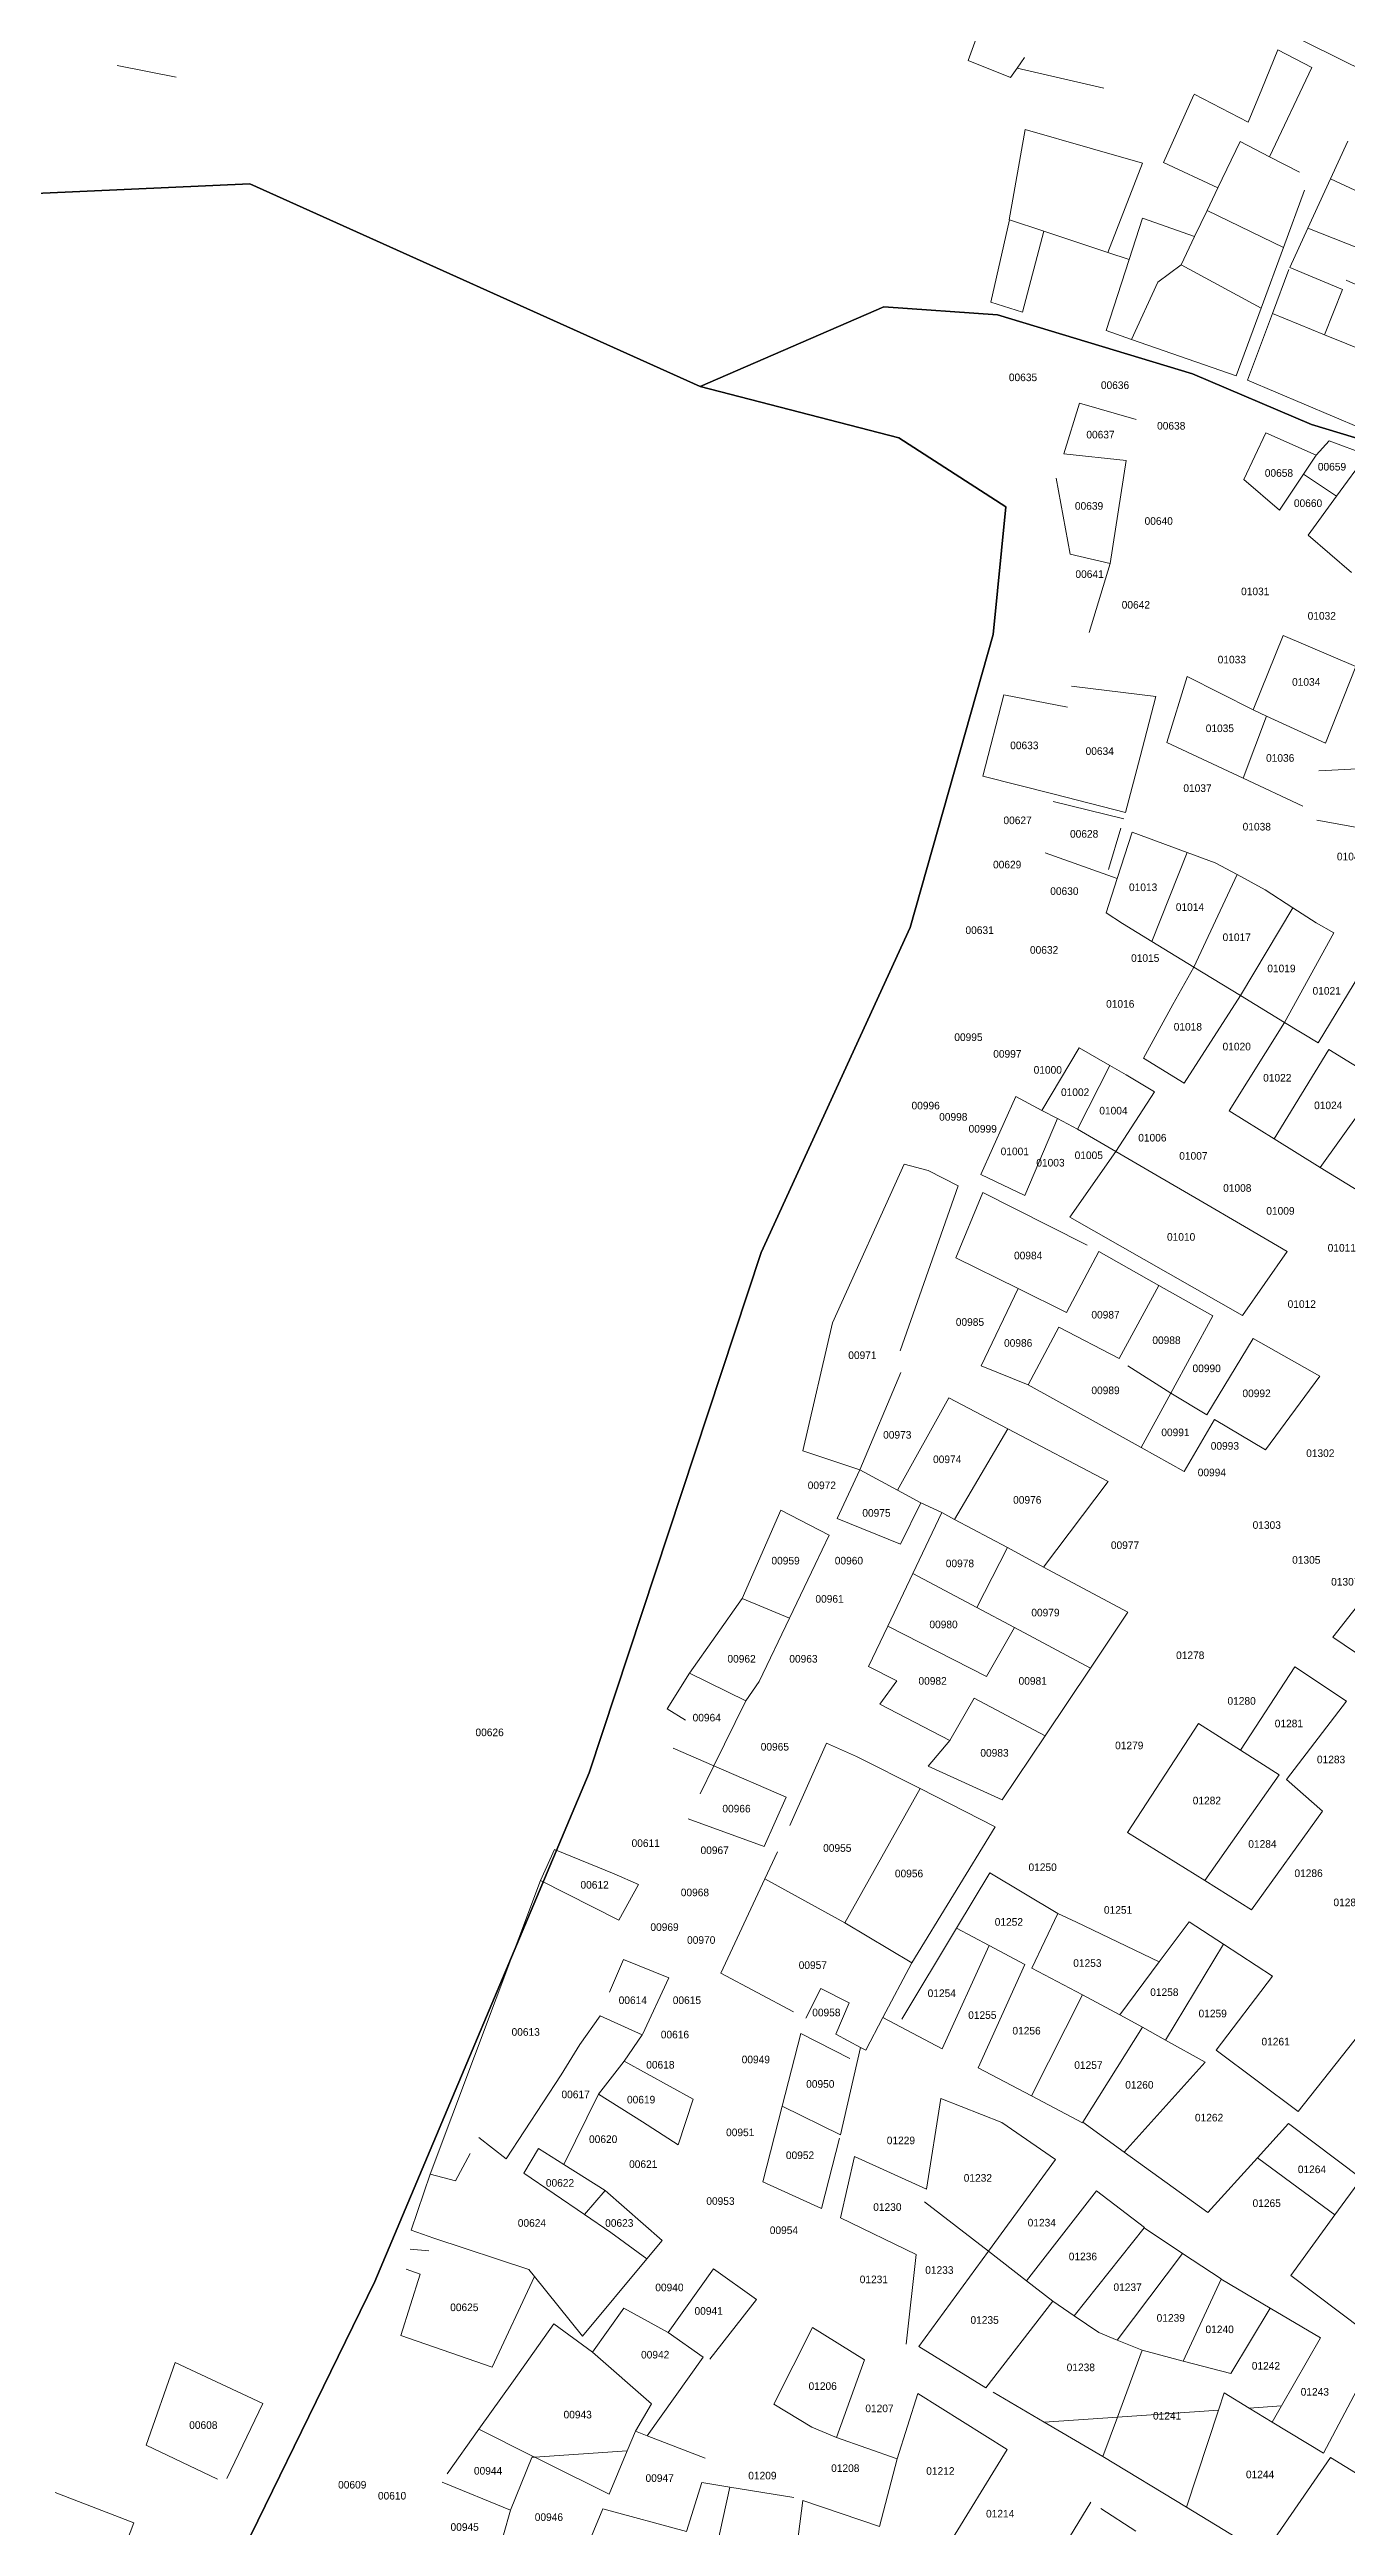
# Model space of a CAD drawing. Header units: metres. Extents: x 245232 to 248406, y 1633796 to 1637634.
# Drawn here: x 246644.3 to 246900.2, y 1636211.5 to 1636700 of the extents above; entities that cross this region are included whole.
import ezdxf
from ezdxf.enums import TextEntityAlignment as Align

# ---------------------------------------------------------------- set-up
doc = ezdxf.new("R2010")
doc.units = ezdxf.units.M
doc.header["$MEASUREMENT"] = 0
doc.layers.add('historique_numero_parcelle', color=7, linetype='Continuous')
doc.layers.add('limites_sections', color=7, linetype='Continuous')
doc.layers.add('LIMITES_PARCELLES', color=7, linetype='Continuous', lineweight=0, true_color=0xffffff)
doc.styles.add('Style-FANCY', font='FANCY.shx')

msp = doc.modelspace()

# ---------------------------------------------------------------- linework, layer by layer
at = {"layer": 'limites_parcelles'}
for p, q in [((246916.507, 1636689.421), (246867.707, 1636713.578)), ((246825.543, 1636697.835), (246828.083, 1636704.9)), ((246836.656, 1636698.47), (246835.162, 1636696.337)), ((246883.44, 1636692.208), (246886.653, 1636699.968)), ((246886.653, 1636699.968), (246893.308, 1636696.495)), ((246669.23, 1636694.543), (246657.585, 1636696.883)), ((246833.877, 1636694.501), (246825.543, 1636697.835)), ((246835.162, 1636696.337), (246833.877, 1636694.501)), ((246852.311, 1636692.375), (246835.162, 1636696.337)), ((246893.308, 1636696.495), (246884.996, 1636678.869)), ((246864.068, 1636677.772), (246870.073, 1636691.088)), ((246870.135, 1636691.216), (246880.754, 1636685.722)), ((246880.754, 1636685.722), (246883.44, 1636692.208)), ((246833.631, 1636666.409), (246836.784, 1636684.223)), ((246836.784, 1636684.223), (246849.601, 1636680.55)), ((246849.601, 1636680.55), (246859.913, 1636677.595)), ((246874.803, 1636672.764), (246879.159, 1636681.872)), ((246879.159, 1636681.872), (246884.996, 1636678.869)), ((246884.996, 1636678.869), (246890.869, 1636675.848)), ((246897.037, 1636674.509), (246900.462, 1636681.944)), ((246859.913, 1636677.595), (246853.106, 1636659.996)), ((246874.803, 1636672.764), (246864.068, 1636677.772)), ((246892.555, 1636664.78), (246897.037, 1636674.509)), ((246906.487, 1636670.099), (246897.037, 1636674.509)), ((246874.803, 1636672.764), (246872.65, 1636668.263)), ((246891.901, 1636672.276), (246887.741, 1636660.995)), ((246829.988, 1636650.21), (246833.65, 1636666.403)), ((246833.65, 1636666.403), (246833.631, 1636666.409)), ((246833.65, 1636666.403), (246840.444, 1636664.166)), ((246840.444, 1636664.166), (246836.248, 1636648.215)), ((246853.106, 1636659.996), (246840.444, 1636664.166)), ((246857.306, 1636658.613), (246859.937, 1636666.753)), ((246859.937, 1636666.753), (246870.195, 1636663.128)), ((246872.65, 1636668.263), (246870.195, 1636663.128)), ((246887.741, 1636660.995), (246872.65, 1636668.263)), ((246892.555, 1636664.78), (246888.972, 1636657.001)), ((246892.555, 1636664.78), (246902.548, 1636660.811)), ((246857.306, 1636658.613), (246853.106, 1636659.996)), ((246870.195, 1636663.128), (246867.517, 1636657.53)), ((246887.741, 1636660.995), (246883.318, 1636649.001)), ((246852.769, 1636644.575), (246857.306, 1636658.613)), ((246857.777, 1636642.838), (246862.966, 1636654.143)), ((246862.966, 1636654.143), (246867.517, 1636657.53)), ((246867.517, 1636657.53), (246883.318, 1636649.001)), ((246885.542, 1636647.927), (246888.805, 1636656.64)), ((246888.972, 1636657.001), (246899.373, 1636652.661)), ((246900.096, 1636654.518), (246914.274, 1636648.122)), ((246836.248, 1636648.215), (246829.988, 1636650.21)), ((246883.318, 1636649.001), (246878.407, 1636635.684)), ((246899.373, 1636652.661), (246895.846, 1636643.76)), ((246857.777, 1636642.838), (246852.769, 1636644.575)), ((246880.629, 1636634.811), (246885.542, 1636647.927)), ((246895.846, 1636643.76), (246885.542, 1636647.927)), ((246878.407, 1636635.684), (246857.777, 1636642.838)), ((246895.846, 1636643.76), (246909.403, 1636638.279)), ((246903.013, 1636625.366), (246880.629, 1636634.811)), ((246844.397, 1636620.293), (246847.513, 1636630.249)), ((246847.513, 1636630.249), (246858.672, 1636627.056)), ((246856.722, 1636618.954), (246844.397, 1636620.293)), ((246879.92, 1636615.232), (246884.26, 1636624.44)), ((246884.26, 1636624.44), (246894.208, 1636619.995)), ((246891.711, 1636616.282), (246894.208, 1636619.995)), ((246894.208, 1636619.995), (246896.748, 1636622.852)), ((246896.748, 1636622.852), (246904.156, 1636620.101)), ((246904.156, 1636620.101), (246898.179, 1636611.912)), ((246842.879, 1636615.444), (246845.647, 1636600.497)), ((246853.547, 1636598.633), (246856.722, 1636618.954)), ((246886.925, 1636609.169), (246879.92, 1636615.232)), ((246891.711, 1636616.282), (246886.925, 1636609.169)), ((246898.179, 1636611.912), (246891.711, 1636616.282)), ((246892.595, 1636604.263), (246898.179, 1636611.912)), ((246898.179, 1636611.912), (246898.179, 1636611.912)), ((246845.647, 1636600.497), (246853.547, 1636598.633)), ((246901.141, 1636596.866), (246892.595, 1636604.263)), ((246853.547, 1636598.633), (246849.375, 1636585.035)), ((246881.725, 1636569.755), (246887.704, 1636584.452)), ((246887.704, 1636584.452), (246902.045, 1636578.328)), ((246864.74, 1636563.366), (246868.707, 1636576.343)), ((246868.707, 1636576.343), (246881.725, 1636569.755)), ((246902.045, 1636578.328), (246896.034, 1636563.173)), ((246828.413, 1636556.691), (246832.558, 1636572.716)), ((246832.558, 1636572.716), (246845.1, 1636570.335)), ((246845.893, 1636574.463), (246862.562, 1636572.399)), ((246862.562, 1636572.399), (246859.439, 1636560.53)), ((246879.769, 1636556.317), (246884.37, 1636568.538)), ((246884.37, 1636568.538), (246881.725, 1636569.755)), ((246896.034, 1636563.173), (246884.37, 1636568.538)), ((246879.769, 1636556.317), (246864.74, 1636563.366)), ((246842.49, 1636553.124), (246828.413, 1636556.691)), ((246859.439, 1636560.53), (246856.552, 1636549.56)), ((246891.567, 1636550.784), (246879.769, 1636556.317)), ((246894.742, 1636557.77), (246908.633, 1636558.484)), ((246842.274, 1636551.701), (246856.217, 1636548.291)), ((246856.552, 1636549.56), (246842.49, 1636553.124)), ((246855.667, 1636546.463), (246853.196, 1636538.267)), ((246909.585, 1636545.228), (246894.317, 1636547.987)), ((246854.944, 1636536.536), (246840.741, 1636541.589)), ((246854.944, 1636536.536), (246857.853, 1636545.655)), ((246857.853, 1636545.655), (246868.701, 1636541.647)), ((246861.755, 1636524.093), (246868.701, 1636541.647)), ((246868.701, 1636541.647), (246874.263, 1636539.593)), ((246870.031, 1636519.043), (246878.583, 1636537.27)), ((246874.263, 1636539.593), (246878.583, 1636537.27)), ((246878.583, 1636537.27), (246884.106, 1636534.301)), ((246852.779, 1636529.75), (246854.944, 1636536.536)), ((246884.106, 1636534.301), (246889.609, 1636530.71)), ((246855.954, 1636527.633), (246852.779, 1636529.75)), ((246861.755, 1636524.093), (246855.954, 1636527.633)), ((246879.26, 1636513.41), (246889.609, 1636530.71)), ((246889.609, 1636530.71), (246894.16, 1636527.739)), ((246894.16, 1636527.739), (246897.652, 1636525.82)), ((246870.031, 1636519.043), (246861.755, 1636524.093)), ((246897.652, 1636525.82), (246887.935, 1636508.116)), ((246865.933, 1636511.636), (246870.031, 1636519.043)), ((246870.031, 1636519.043), (246879.26, 1636513.41)), ((246894.565, 1636504.07), (246905.267, 1636521.634)), ((246879.26, 1636513.41), (246868.146, 1636496.13)), ((246887.935, 1636508.116), (246879.26, 1636513.41)), ((246860.104, 1636501.1), (246865.933, 1636511.636)), ((246877.01, 1636490.652), (246887.935, 1636508.116)), ((246887.935, 1636508.116), (246894.565, 1636504.07)), ((246840.063, 1636490.781), (246847.442, 1636503.14)), ((246847.442, 1636503.14), (246853.47, 1636499.65)), ((246896.715, 1636502.758), (246885.89, 1636485.163)), ((246905.905, 1636497.149), (246896.715, 1636502.758)), ((246847.109, 1636487.077), (246853.47, 1636499.65)), ((246853.47, 1636499.65), (246856.688, 1636497.786)), ((246856.688, 1636497.786), (246862.292, 1636494.402)), ((246868.146, 1636496.13), (246860.104, 1636501.1)), ((246828.017, 1636478.147), (246834.908, 1636493.49)), ((246834.908, 1636493.49), (246840.063, 1636490.781)), ((246862.292, 1636494.402), (246854.664, 1636482.664)), ((246907.083, 1636496.431), (246895.003, 1636479.531)), ((246843.138, 1636489.164), (246836.69, 1636473.969)), ((246840.063, 1636490.781), (246843.138, 1636489.164)), ((246847.109, 1636487.077), (246843.138, 1636489.164)), ((246885.89, 1636485.163), (246877.01, 1636490.652)), ((246854.664, 1636482.664), (246847.109, 1636487.077)), ((246895.003, 1636479.531), (246885.89, 1636485.163)), ((246798.745, 1636448.891), (246812.873, 1636480.165)), ((246812.873, 1636480.165), (246817.636, 1636478.895)), ((246817.636, 1636478.895), (246823.574, 1636475.91)), ((246836.69, 1636473.969), (246828.017, 1636478.147)), ((246845.576, 1636469.687), (246854.664, 1636482.664)), ((246854.664, 1636482.664), (246862.581, 1636478.04)), ((246862.581, 1636478.04), (246871.037, 1636473.1)), ((246903.461, 1636474.303), (246895.003, 1636479.531)), ((246823.574, 1636475.91), (246812.107, 1636443.364)), ((246823.067, 1636461.7), (246828.396, 1636474.569)), ((246828.396, 1636474.569), (246841.325, 1636468.07)), ((246879.682, 1636450.321), (246845.576, 1636469.687)), ((246871.037, 1636473.1), (246880.04, 1636467.841)), ((246841.325, 1636468.07), (246849.006, 1636464.21)), ((246880.04, 1636467.841), (246888.481, 1636462.911)), ((246835.376, 1636455.644), (246823.067, 1636461.7)), ((246844.954, 1636450.932), (246851.288, 1636462.923)), ((246851.288, 1636462.923), (246863.122, 1636456.248)), ((246888.481, 1636462.911), (246879.682, 1636450.321)), ((246828.064, 1636440.371), (246835.376, 1636455.644)), ((246835.376, 1636455.644), (246844.954, 1636450.932)), ((246855.301, 1636441.859), (246863.122, 1636456.248)), ((246863.122, 1636456.248), (246873.812, 1636450.219)), ((246792.871, 1636423.65), (246798.745, 1636448.891)), ((246873.812, 1636450.219), (246865.487, 1636434.98)), ((246837.387, 1636436.608), (246843.394, 1636447.98)), ((246843.394, 1636447.98), (246855.301, 1636441.859)), ((246872.595, 1636430.73), (246881.731, 1636445.752)), ((246881.731, 1636445.752), (246894.884, 1636438.334)), ((246812.238, 1636439.049), (246804.142, 1636419.84)), ((246837.387, 1636436.608), (246828.064, 1636440.371)), ((246857.021, 1636440.404), (246865.487, 1636434.98)), ((246811.55, 1636415.843), (246821.715, 1636434.071)), ((246821.715, 1636434.071), (246833.369, 1636427.949)), ((246850.747, 1636429.191), (246837.387, 1636436.608)), ((246865.487, 1636434.98), (246859.668, 1636424.266)), ((246865.487, 1636434.98), (246872.595, 1636430.73)), ((246894.884, 1636438.334), (246884.179, 1636423.805)), ((246859.668, 1636424.266), (246850.747, 1636429.191)), ((246874.123, 1636429.817), (246868.149, 1636419.544)), ((246884.179, 1636423.805), (246874.123, 1636429.817)), ((246822.826, 1636410.095), (246833.369, 1636427.949)), ((246833.369, 1636427.949), (246853.171, 1636417.547)), ((246868.149, 1636419.544), (246859.668, 1636424.266)), ((246804.142, 1636419.84), (246792.871, 1636423.65)), ((246799.666, 1636410.299), (246804.142, 1636419.84)), ((246804.142, 1636419.84), (246811.55, 1636415.843)), ((246816.207, 1636413.331), (246811.55, 1636415.843)), ((246853.171, 1636417.547), (246840.418, 1636400.698)), ((246780.932, 1636394.491), (246788.585, 1636411.902)), ((246788.585, 1636411.902), (246798.11, 1636406.981)), ((246812.175, 1636405.203), (246799.666, 1636410.299)), ((246816.207, 1636413.331), (246812.175, 1636405.203)), ((246814.624, 1636399.441), (246820.335, 1636411.426)), ((246820.335, 1636411.426), (246816.207, 1636413.331)), ((246820.335, 1636411.426), (246822.826, 1636410.095)), ((246833.253, 1636404.525), (246822.826, 1636410.095)), ((246798.11, 1636406.981), (246795.351, 1636401.209)), ((246795.351, 1636401.209), (246790.284, 1636390.61)), ((246833.253, 1636404.525), (246827.254, 1636392.699)), ((246840.418, 1636400.698), (246833.253, 1636404.525)), ((246840.418, 1636400.698), (246857.028, 1636391.825)), ((246897.478, 1636386.843), (246909.859, 1636402.609)), ((246809.667, 1636389.035), (246814.624, 1636399.441)), ((246827.254, 1636392.699), (246814.624, 1636399.441)), ((246770.514, 1636379.755), (246780.932, 1636394.491)), ((246790.284, 1636390.61), (246780.932, 1636394.491)), ((246790.284, 1636390.61), (246784.298, 1636378.088)), ((246834.652, 1636388.751), (246827.254, 1636392.699)), ((246857.028, 1636391.825), (246849.628, 1636380.757)), ((246805.888, 1636381.105), (246809.667, 1636389.035)), ((246809.667, 1636389.035), (246829.129, 1636379.096)), ((246829.129, 1636379.096), (246834.652, 1636388.751)), ((246834.652, 1636388.751), (246849.628, 1636380.757)), ((246906.622, 1636380.692), (246897.478, 1636386.843)), ((246811.445, 1636378.247), (246805.888, 1636381.105)), ((246849.628, 1636380.757), (246840.689, 1636367.387)), ((246879.273, 1636364.565), (246889.951, 1636380.987)), ((246889.951, 1636380.987), (246900.14, 1636374.21)), ((246766.148, 1636372.744), (246770.514, 1636379.755)), ((246770.514, 1636379.755), (246781.626, 1636374.331)), ((246784.298, 1636378.088), (246781.626, 1636374.331)), ((246808.111, 1636373.643), (246811.445, 1636378.247)), ((246769.72, 1636370.495), (246766.148, 1636372.744)), ((246781.626, 1636374.331), (246775.35, 1636361.488)), ((246821.922, 1636366.5), (246808.111, 1636373.643)), ((246821.922, 1636366.5), (246826.678, 1636374.813)), ((246826.678, 1636374.813), (246840.689, 1636367.387)), ((246900.14, 1636374.21), (246888.331, 1636358.807)), ((246790.329, 1636349.705), (246797.577, 1636365.964)), ((246797.577, 1636365.964), (246803.483, 1636363.319)), ((246817.636, 1636361.42), (246821.922, 1636366.5)), ((246840.689, 1636367.387), (246832.241, 1636354.752)), ((246856.969, 1636348.315), (246870.955, 1636369.853)), ((246870.955, 1636369.853), (246879.273, 1636364.565)), ((246775.35, 1636361.488), (246767.295, 1636364.984)), ((246772.646, 1636355.953), (246775.35, 1636361.488)), ((246775.35, 1636361.488), (246789.617, 1636355.296)), ((246803.483, 1636363.319), (246816.022, 1636357.001)), ((246832.241, 1636354.752), (246817.636, 1636361.42)), ((246886.884, 1636359.727), (246879.273, 1636364.565)), ((246816.022, 1636357.001), (246806.956, 1636340.812)), ((246816.022, 1636357.001), (246830.865, 1636349.438)), ((246872.212, 1636338.842), (246886.884, 1636359.727)), ((246888.331, 1636358.807), (246895.441, 1636352.57)), ((246785.249, 1636345.578), (246770.249, 1636351.048)), ((246789.617, 1636355.296), (246785.249, 1636345.578)), ((246895.441, 1636352.57), (246881.443, 1636333.105)), ((246830.865, 1636349.438), (246814.434, 1636322.605)), ((246872.212, 1636338.842), (246856.969, 1636348.315)), ((246741.145, 1636338.877), (246743.923, 1636344.962)), ((246743.923, 1636344.962), (246755.697, 1636340.2)), ((246785.408, 1636339.228), (246787.907, 1636344.549)), ((246719.369, 1636280.92), (246741.145, 1636338.877)), ((246756.623, 1636331.072), (246741.145, 1636338.877)), ((246755.697, 1636340.2), (246760.48, 1636338.069)), ((246760.48, 1636338.069), (246756.623, 1636331.072)), ((246776.736, 1636320.583), (246785.408, 1636339.228)), ((246801.205, 1636330.543), (246785.408, 1636339.228)), ((246806.956, 1636340.812), (246801.205, 1636330.543)), ((246823.237, 1636329.462), (246829.805, 1636340.409)), ((246829.805, 1636340.409), (246843.231, 1636332.383)), ((246881.443, 1636333.105), (246872.212, 1636338.842)), ((246843.231, 1636332.383), (246838.064, 1636321.6)), ((246843.231, 1636332.383), (246846.872, 1636330.644)), ((246801.205, 1636330.543), (246814.434, 1636322.605)), ((246812.457, 1636311.495), (246823.237, 1636329.462)), ((246829.656, 1636326.058), (246823.237, 1636329.462)), ((246846.872, 1636330.644), (246863.241, 1636322.828)), ((246863.241, 1636322.828), (246869.14, 1636330.691)), ((246869.14, 1636330.691), (246875.899, 1636326.288)), ((246754.738, 1636316.835), (246757.516, 1636323.318)), ((246757.516, 1636323.318), (246766.444, 1636319.694)), ((246814.434, 1636322.605), (246808.717, 1636311.833)), ((246829.656, 1636326.058), (246820.395, 1636305.671)), ((246827.52, 1636301.911), (246836.686, 1636322.331)), ((246836.686, 1636322.331), (246829.656, 1636326.058)), ((246855.417, 1636312.399), (246863.241, 1636322.828)), ((246864.437, 1636307.378), (246875.899, 1636326.288)), ((246875.899, 1636326.288), (246885.568, 1636319.99)), ((246766.444, 1636319.694), (246761.253, 1636308.516)), ((246791.057, 1636312.976), (246776.736, 1636320.583)), ((246796.454, 1636317.589), (246793.479, 1636311.69)), ((246802.01, 1636314.732), (246796.454, 1636317.589)), ((246838.064, 1636321.6), (246848.06, 1636316.3)), ((246885.568, 1636319.99), (246874.467, 1636305.414)), ((246748.917, 1636306.516), (246752.886, 1636312.205)), ((246752.886, 1636312.205), (246761.186, 1636308.418)), ((246799.426, 1636308.53), (246802.01, 1636314.732)), ((246838.025, 1636296.368), (246848.06, 1636316.3)), ((246848.06, 1636316.3), (246855.417, 1636312.399)), ((246855.417, 1636312.399), (246859.89, 1636309.909)), ((246761.186, 1636308.418), (246757.615, 1636303.224)), ((246788.838, 1636294.387), (246792.518, 1636308.676)), ((246792.518, 1636308.676), (246802.197, 1636303.754)), ((246804.281, 1636305.952), (246799.426, 1636308.53)), ((246808.717, 1636311.833), (246805.306, 1636305.407)), ((246820.395, 1636305.671), (246808.717, 1636311.833)), ((246859.89, 1636309.909), (246848.165, 1636291.174)), ((246859.89, 1636309.909), (246864.437, 1636307.378)), ((246872.291, 1636303.006), (246864.437, 1636307.378)), ((246890.616, 1636293.317), (246902.838, 1636308.74)), ((246745.213, 1636300.563), (246748.917, 1636306.516)), ((246752.588, 1636296.742), (246757.615, 1636303.224)), ((246757.615, 1636303.224), (246771.241, 1636295.75)), ((246804.281, 1636305.952), (246800.31, 1636288.72)), ((246805.306, 1636305.407), (246804.281, 1636305.952)), ((246856.298, 1636285.3), (246872.291, 1636303.006)), ((246874.467, 1636305.414), (246890.616, 1636293.317)), ((246734.343, 1636283.981), (246745.213, 1636300.563)), ((246838.025, 1636296.368), (246827.52, 1636301.911)), ((246752.588, 1636296.742), (246745.709, 1636282.858)), ((246761.252, 1636291.245), (246752.588, 1636296.742)), ((246771.241, 1636295.75), (246768.331, 1636286.754)), ((246784.989, 1636279.44), (246788.838, 1636294.387)), ((246800.31, 1636288.72), (246788.838, 1636294.387)), ((246817.296, 1636277.992), (246820.13, 1636295.884)), ((246820.13, 1636295.884), (246832.168, 1636291.122)), ((246848.091, 1636291.056), (246838.025, 1636296.368)), ((246728.974, 1636288.143), (246734.343, 1636283.981)), ((246768.331, 1636286.754), (246761.252, 1636291.245)), ((246800.147, 1636288.011), (246796.575, 1636274.146)), ((246832.168, 1636291.122), (246842.752, 1636283.846)), ((246848.165, 1636291.174), (246848.091, 1636291.056)), ((246856.298, 1636285.3), (246848.165, 1636291.174)), ((246888.754, 1636290.968), (246882.583, 1636284.179)), ((246903.135, 1636280.103), (246888.754, 1636290.968)), ((246724.37, 1636279.65), (246727.228, 1636285.047)), ((246740.721, 1636286), (246737.864, 1636281.158)), ((246745.709, 1636282.858), (246740.721, 1636286)), ((246745.709, 1636282.858), (246745.71, 1636282.858)), ((246745.71, 1636282.858), (246753.911, 1636277.692)), ((246800.301, 1636272.298), (246803.122, 1636284.411)), ((246803.122, 1636284.411), (246817.296, 1636277.992)), ((246842.752, 1636283.846), (246829.505, 1636265.729)), ((246872.78, 1636273.396), (246856.298, 1636285.3)), ((246882.583, 1636284.179), (246872.78, 1636273.396)), ((246893.107, 1636276.429), (246882.583, 1636284.179)), ((246715.639, 1636269.887), (246719.369, 1636280.92)), ((246719.369, 1636280.92), (246724.37, 1636279.65)), ((246737.864, 1636281.158), (246749.849, 1636272.977)), ((246753.911, 1636277.692), (246749.849, 1636272.977)), ((246753.911, 1636277.692), (246765.156, 1636267.836)), ((246796.575, 1636274.146), (246784.989, 1636279.44)), ((246897.894, 1636272.904), (246903.135, 1636280.103)), ((246749.849, 1636272.977), (246755.007, 1636269.457)), ((246829.505, 1636265.729), (246816.898, 1636275.476)), ((246837.02, 1636259.919), (246850.84, 1636277.65)), ((246850.84, 1636277.65), (246860.29, 1636270.412)), ((246889.215, 1636260.981), (246897.894, 1636272.904)), ((246897.894, 1636272.904), (246893.107, 1636276.429)), ((246720.084, 1636268.299), (246715.639, 1636269.887)), ((246738.83, 1636262.148), (246720.084, 1636268.299)), ((246755.007, 1636269.457), (246762.146, 1636264.232)), ((246815.253, 1636265.091), (246800.301, 1636272.298)), ((246860.227, 1636270.333), (246846.44, 1636253.01)), ((246860.29, 1636270.412), (246860.227, 1636270.333)), ((246860.227, 1636270.333), (246867.844, 1636265.322)), ((246715.401, 1636266.156), (246719.131, 1636265.839)), ((246762.146, 1636264.232), (246749.413, 1636248.985)), ((246765.156, 1636267.836), (246762.146, 1636264.232)), ((246813.301, 1636247.395), (246815.253, 1636265.091)), ((246815.764, 1636246.936), (246829.505, 1636265.729)), ((246829.505, 1636265.729), (246837.02, 1636259.919)), ((246854.91, 1636248.218), (246867.844, 1636265.322)), ((246867.844, 1636265.322), (246875.464, 1636260.309)), ((246713.575, 1636249.091), (246717.385, 1636261.235)), ((246717.385, 1636261.235), (246714.607, 1636262.187)), ((246739.933, 1636260.776), (246731.62, 1636242.899)), ((246739.933, 1636260.776), (246738.83, 1636262.148)), ((246749.413, 1636248.985), (246739.933, 1636260.776)), ((246766.307, 1636249.699), (246775.276, 1636262.24)), ((246775.276, 1636262.24), (246783.762, 1636256.189)), ((246837.02, 1636259.919), (246842.24, 1636255.884)), ((246867.94, 1636244.07), (246875.439, 1636260.255)), ((246875.464, 1636260.309), (246875.439, 1636260.255)), ((246875.439, 1636260.255), (246885.113, 1636254.533)), ((246903.606, 1636250.111), (246889.215, 1636260.981)), ((246751.384, 1636245.81), (246757.56, 1636254.515)), ((246757.56, 1636254.515), (246766.307, 1636249.699)), ((246783.762, 1636256.189), (246774.555, 1636244.442)), ((246842.24, 1636255.884), (246829.013, 1636238.82)), ((246846.44, 1636253.01), (246842.24, 1636255.884)), ((246877.324, 1636241.596), (246885.113, 1636254.533)), ((246885.113, 1636254.533), (246895.019, 1636248.673)), ((246731.62, 1636242.899), (246713.575, 1636249.091)), ((246735.777, 1636240.204), (246743.764, 1636251.445)), ((246743.764, 1636251.445), (246751.384, 1636245.81)), ((246773.212, 1636244.857), (246766.307, 1636249.699)), ((246787.182, 1636235.57), (246794.802, 1636250.731)), ((246794.802, 1636250.731), (246805.051, 1636244.299)), ((246846.44, 1636253.01), (246851.289, 1636249.693)), ((246851.289, 1636249.693), (246854.91, 1636248.218)), ((246895.019, 1636248.673), (246887.333, 1636235.246)), ((246669.026, 1636243.775), (246663.34, 1636227.493)), ((246686.382, 1636235.731), (246669.026, 1636243.775)), ((246751.384, 1636245.81), (246751.384, 1636245.81)), ((246751.384, 1636245.81), (246763.052, 1636235.65)), ((246762.175, 1636229.362), (246773.212, 1636244.857)), ((246805.051, 1636244.299), (246799.537, 1636229.029)), ((246829.013, 1636238.82), (246815.764, 1636246.936)), ((246854.91, 1636248.218), (246859.862, 1636246.2)), ((246859.862, 1636246.2), (246854.961, 1636233.019)), ((246867.94, 1636244.07), (246859.862, 1636246.2)), ((246867.94, 1636244.07), (246877.324, 1636241.596)), ((246728.966, 1636230.616), (246735.777, 1636240.204)), ((246895.658, 1636225.905), (246904.664, 1636242.968)), ((246679.222, 1636220.931), (246686.382, 1636235.731)), ((246763.052, 1636235.65), (246759.877, 1636230.252)), ((246794.693, 1636231.021), (246787.182, 1636235.57)), ((246811.509, 1636224.795), (246815.559, 1636237.704)), ((246815.559, 1636237.704), (246833.245, 1636226.604)), ((246840.51, 1636232.025), (246830.448, 1636237.941)), ((246854.961, 1636233.019), (246874.937, 1636234.393)), ((246874.937, 1636234.393), (246868.587, 1636215.238)), ((246874.937, 1636234.393), (246876.06, 1636237.783)), ((246876.06, 1636237.783), (246880.969, 1636234.808)), ((246880.969, 1636234.808), (246887.333, 1636235.246)), ((246880.969, 1636234.808), (246885.508, 1636232.057)), ((246887.333, 1636235.246), (246885.508, 1636232.057)), ((246887.333, 1636235.246), (246887.333, 1636235.246)), ((246722.73, 1636221.838), (246728.966, 1636230.616)), ((246728.966, 1636230.616), (246739.533, 1636225.342)), ((246758.249, 1636226.367), (246759.877, 1636230.252)), ((246759.877, 1636230.252), (246762.175, 1636229.362)), ((246762.175, 1636229.362), (246773.609, 1636224.934)), ((246799.537, 1636229.029), (246794.693, 1636231.021)), ((246799.537, 1636229.029), (246811.509, 1636224.795)), ((246840.51, 1636232.025), (246854.961, 1636233.019)), ((246852.066, 1636225.232), (246840.51, 1636232.025)), ((246854.961, 1636233.019), (246852.067, 1636225.235)), ((246854.961, 1636233.019), (246854.961, 1636233.019)), ((246885.508, 1636232.057), (246895.658, 1636225.905)), ((246663.34, 1636227.493), (246677.423, 1636220.807)), ((246735.226, 1636214.679), (246739.424, 1636225.072)), ((246739.424, 1636225.072), (246739.533, 1636225.342)), ((246739.424, 1636225.072), (246739.995, 1636225.111)), ((246739.533, 1636225.342), (246739.995, 1636225.111)), ((246739.995, 1636225.111), (246758.249, 1636226.367)), ((246739.995, 1636225.111), (246742.109, 1636224.056)), ((246742.109, 1636224.056), (246754.656, 1636217.794)), ((246754.656, 1636217.794), (246758.249, 1636226.367)), ((246808.033, 1636211.471), (246811.509, 1636224.795)), ((246833.245, 1636226.604), (246821.158, 1636207.044)), ((246852.067, 1636225.235), (246852.066, 1636225.232)), ((246868.587, 1636215.238), (246852.067, 1636225.235)), ((246884.688, 1636207.249), (246897.009, 1636225.086)), ((246897.009, 1636225.086), (246906.534, 1636219.212)), ((246735.226, 1636214.679), (246721.734, 1636220.174)), ((246769.928, 1636210.434), (246772.974, 1636220.092)), ((246772.974, 1636220.092), (246778.485, 1636219.201)), ((246773.444, 1636196.184), (246778.485, 1636219.201)), ((246778.485, 1636219.201), (246791.151, 1636217.155)), ((246645.372, 1636218.128), (246660.929, 1636212.201)), ((246732.476, 1636204.922), (246735.226, 1636214.679)), ((246753.465, 1636214.953), (246748.086, 1636202.122)), ((246769.928, 1636210.434), (246753.465, 1636214.953)), ((246789.833, 1636192.822), (246792.872, 1636216.576)), ((246792.872, 1636216.576), (246808.033, 1636211.471)), ((246839.045, 1636198.719), (246849.73, 1636216.258)), ((246851.714, 1636215.012), (246858.608, 1636210.533)), ((246883.101, 1636206.455), (246868.587, 1636215.238)), ((246660.929, 1636212.201), (246654.579, 1636195.585))]:
    msp.add_line(p, q, dxfattribs=at)
at = {"layer": 'limites_sections', "flags": 128}
for points in [[(246673.764, 1636188.884), (246708.467, 1636259.799), (246750.715, 1636360.137), (246784.664, 1636462.738), (246814.086, 1636526.864), (246830.469, 1636584.609), (246832.947, 1636609.85), (246811.823, 1636623.429), (246772.642, 1636633.555), (246808.883, 1636649.259), (246831.292, 1636647.677), (246869.784, 1636636.077), (246893.247, 1636626.059), (246904.583, 1636622.632), (246914.602, 1636644.513), (246957.838, 1636725.977), (246984.201, 1636762.622), (246993.253, 1636779.479), (246998.252, 1636796.977), (247196.259, 1636677.192), (247370.185, 1636636.555)], [(246957.838, 1636725.977), (246914.602, 1636644.513), (246904.583, 1636622.632), (246893.247, 1636626.059), (246869.784, 1636636.077), (246831.292, 1636647.677), (246808.883, 1636649.259), (246772.642, 1636633.555), (246683.766, 1636673.549), (246586.001, 1636669.105), (246529.712, 1636664.661), (246479.349, 1636697.25), (246406.766, 1636783.164)], [(246406.766, 1636783.164), (246479.349, 1636697.25), (246529.712, 1636664.661), (246586.001, 1636669.105), (246683.766, 1636673.549), (246772.642, 1636633.555), (246772.642, 1636633.555), (246811.823, 1636623.429), (246832.947, 1636609.85), (246830.469, 1636584.609), (246814.086, 1636526.864), (246784.664, 1636462.738), (246750.715, 1636360.137), (246708.467, 1636259.799), (246673.764, 1636188.884)]]:
    msp.add_lwpolyline(points, dxfattribs=at)

# ---------------------------------------------------------------- texts
at = {"layer": 'historique_numero_parcelle', "style": 'Style-FANCY'}
for s, p in [('00635', (246836.343, 1636635.361)), ('00636', (246854.504, 1636633.821)), ('00637', (246851.631, 1636624.067)), ('00638', (246865.586, 1636625.813)), ('00658', (246886.841, 1636616.498)), ('00659', (246897.307, 1636617.73)), ('00639', (246849.374, 1636610.002)), ('00660', (246892.587, 1636610.543)), ('00640', (246863.123, 1636607.024)), ('00641', (246849.477, 1636596.552)), ('00642', (246858.608, 1636590.495)), ('01031', (246882.162, 1636593.141)), ('01032', (246895.295, 1636588.315)), ('01033', (246877.545, 1636579.691)), ('01034', (246892.217, 1636575.276)), ('01035', (246875.185, 1636566.139)), ('00633', (246836.606, 1636562.768)), ('00634', (246851.484, 1636561.638)), ('01036', (246887.087, 1636560.287)), ('01037', (246870.773, 1636554.332)), ('00627', (246835.272, 1636547.983)), ('01038', (246882.47, 1636546.734)), ('00628', (246848.406, 1636545.314)), ('01040', (246901.07, 1636540.842)), ('00629', (246833.22, 1636539.257)), ('00630', (246844.507, 1636534.021)), ('01013', (246860.044, 1636534.78)), ('00631', (246827.782, 1636526.32)), ('01014', (246869.279, 1636530.878)), ('00632', (246840.505, 1636522.419)), ('01017', (246878.513, 1636524.924)), ('01015', (246860.455, 1636520.817)), ('01019', (246887.337, 1636518.764)), ('01016', (246855.53, 1636511.782)), ('01021', (246896.264, 1636514.349)), ('01018', (246868.868, 1636507.265)), ('00995', (246825.578, 1636505.211)), ('00997', (246833.258, 1636501.925)), ('01020', (246878.513, 1636503.363)), ('01000', (246841.232, 1636498.757)), ('01022', (246886.516, 1636497.203)), ('01002', (246846.626, 1636494.357)), ('00996', (246817.135, 1636491.717)), ('00998', (246822.587, 1636489.488)), ('00999', (246828.392, 1636487.141)), ('01004', (246854.189, 1636490.72)), ('01024', (246896.571, 1636491.762)), ('01001', (246834.724, 1636482.682)), ('01006', (246861.87, 1636485.381)), ('01003', (246841.76, 1636480.453)), ('01005', (246849.323, 1636481.92)), ('01007', (246869.961, 1636481.802)), ('01008', (246878.624, 1636475.466)), ('01009', (246887.14, 1636470.949)), ('01010', (246867.543, 1636465.815)), ('01011', (246899.247, 1636463.659)), ('00984', (246837.362, 1636462.144)), ('00985', (246825.87, 1636449.028)), ('00987', (246852.624, 1636450.465)), ('01012', (246891.347, 1636452.571)), ('00986', (246835.387, 1636444.896)), ('00988', (246864.654, 1636445.435)), ('00971', (246804.657, 1636442.483)), ('00990', (246872.58, 1636439.891)), ('00989', (246852.624, 1636435.553)), ('00992', (246882.43, 1636434.962)), ('00973', (246811.531, 1636426.775)), ('00991', (246866.424, 1636427.262)), ('00993', (246876.172, 1636424.593)), ('00974', (246821.381, 1636421.949)), ('00994', (246873.607, 1636419.357)), ('01302', (246895.006, 1636423.153)), ('00972', (246796.654, 1636416.816)), ('00976', (246837.182, 1636413.941)), ('00975', (246807.427, 1636411.374)), ('01303', (246884.438, 1636408.984)), ('00977', (246856.472, 1636405.009)), ('00959', (246789.494, 1636401.96)), ('00960', (246801.991, 1636401.96)), ('00978', (246823.895, 1636401.415)), ('01305', (246892.236, 1636402.105)), ('00961', (246798.172, 1636394.417)), ('01307', (246899.931, 1636397.793)), ('00980', (246820.663, 1636389.378)), ('00979', (246840.773, 1636391.713)), ('00962', (246780.813, 1636382.595)), ('00963', (246793.023, 1636382.595)), ('01278', (246869.337, 1636383.294)), ('00982', (246818.508, 1636378.238)), ('00981', (246838.259, 1636378.238)), ('00964', (246773.938, 1636370.994)), ('01280', (246879.48, 1636374.293)), ('01281', (246888.802, 1636369.834)), ('00626', (246731.097, 1636368.085)), ('00965', (246787.38, 1636365.245)), ('01279', (246857.306, 1636365.507)), ('00983', (246830.718, 1636364.044)), ('01283', (246897.128, 1636362.735)), ('00966', (246779.812, 1636353.046)), ('01282', (246872.62, 1636354.639)), ('00611', (246761.897, 1636346.231)), ('01284', (246883.584, 1636346.073)), ('00967', (246775.503, 1636344.833)), ('00955', (246799.694, 1636345.279)), ('01250', (246840.221, 1636341.481)), ('00612', (246751.813, 1636338.018)), ('00968', (246771.604, 1636336.517)), ('00956', (246813.853, 1636340.249)), ('01286', (246892.69, 1636340.302)), ('01252', (246833.552, 1636330.701)), ('01251', (246855.099, 1636333.062)), ('01288', (246900.385, 1636334.553)), ('00969', (246765.611, 1636329.675)), ('00970', (246772.848, 1636327.128)), ('00957', (246794.871, 1636322.179)), ('01253', (246849.045, 1636322.59)), ('01254', (246820.316, 1636316.635)), ('01258', (246864.231, 1636316.841)), ('00614', (246759.352, 1636315.255)), ('00615', (246770.022, 1636315.255)), ('00958', (246797.539, 1636312.836)), ('01255', (246828.319, 1636312.323)), ('01259', (246873.773, 1636312.631)), ('00613', (246738.215, 1636308.993)), ('00616', (246767.662, 1636308.479)), ('01256', (246837.04, 1636309.243)), ('01261', (246886.188, 1636307.087)), ('00618', (246764.79, 1636302.525)), ('00949', (246783.623, 1636303.564)), ('01257', (246849.25, 1636302.467)), ('00617', (246748.065, 1636296.672)), ('00950', (246796.346, 1636298.738)), ('01260', (246859.306, 1636298.566)), ('00619', (246760.993, 1636295.646)), ('01262', (246873.054, 1636292.097)), ('00620', (246753.503, 1636287.843)), ('00951', (246780.545, 1636289.19)), ('01229', (246812.249, 1636287.599)), ('00621', (246761.404, 1636282.915)), ('00952', (246792.345, 1636284.673)), ('01264', (246893.357, 1636281.895)), ('00622', (246744.987, 1636279.219)), ('01232', (246827.434, 1636280.207)), ('00953', (246776.646, 1636275.638)), ('01230', (246809.581, 1636274.458)), ('01265', (246884.431, 1636275.221)), ('00624', (246739.446, 1636271.313)), ('00623', (246756.684, 1636271.313)), ('00954', (246789.164, 1636269.888)), ('01234', (246840.054, 1636271.378)), ('01236', (246848.16, 1636264.704)), ('00940', (246766.577, 1636258.595)), ('01231', (246806.913, 1636260.187)), ('01233', (246819.841, 1636262.035)), ('01237', (246856.984, 1636258.647)), ('00625', (246726.108, 1636254.681)), ('00941', (246774.316, 1636253.961)), ('01239', (246865.5, 1636252.589)), ('01235', (246828.768, 1636252.179)), ('01240', (246875.145, 1636250.331)), ('00942', (246763.763, 1636245.336)), ('01238', (246847.75, 1636242.836)), ('01242', (246884.277, 1636243.144)), ('01206', (246796.822, 1636239.145)), ('01243', (246893.922, 1636238.01)), ('00943', (246748.475, 1636233.515)), ('01207', (246808.021, 1636234.745)), ('01241', (246864.782, 1636233.288)), ('00608', (246674.61, 1636231.454)), ('00609', (246703.991, 1636219.684)), ('00944', (246730.792, 1636222.433)), ('00947', (246764.651, 1636220.996)), ('01209', (246784.92, 1636221.486)), ('01208', (246801.278, 1636222.952)), ('01212', (246820.04, 1636222.395)), ('01244', (246883.122, 1636221.712)), ('00610', (246711.848, 1636217.513)), ('01214', (246831.839, 1636213.976)), ('00945', (246726.175, 1636211.345)), ('00946', (246742.796, 1636213.296))]:
    msp.add_text(s, height=1.5, dxfattribs=at).set_placement(p, align=Align.MIDDLE_CENTER)

doc.saveas('drawing.dxf')
